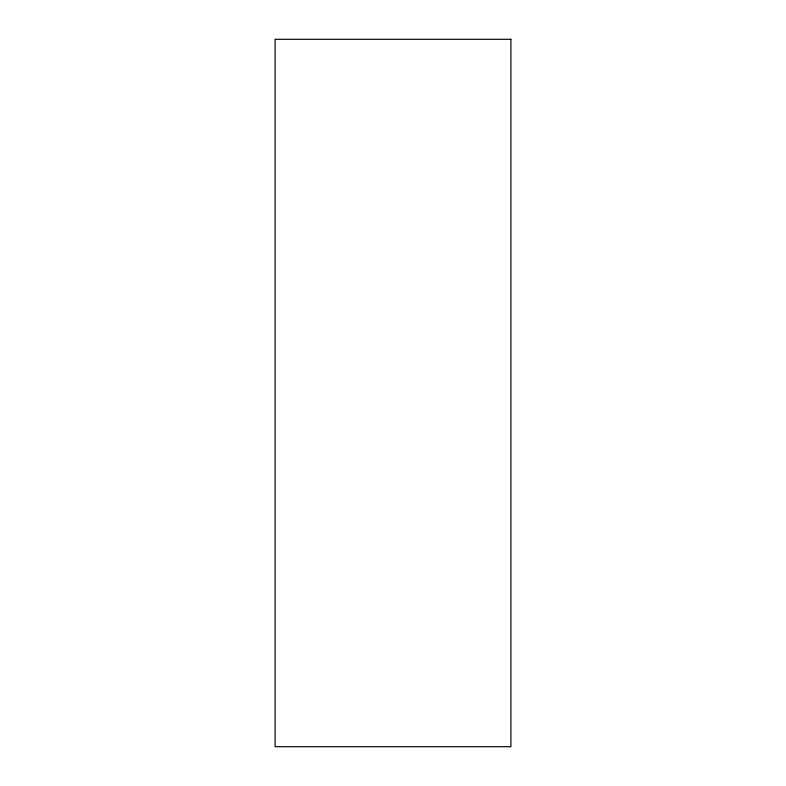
<?xml version="1.0" encoding="UTF-8"?>
<svg xmlns="http://www.w3.org/2000/svg" width="786" height="786" viewBox="0 0 786 786"><rect width="100%" height="100%" fill="white"/><g stroke="black" fill="none" stroke-linecap="round" stroke-linejoin="round"><path stroke-width="1.18" d="M510.9 39.3L275.1 39.3L275.1 746.7L510.9 746.7L510.9 39.3"/></g></svg>
